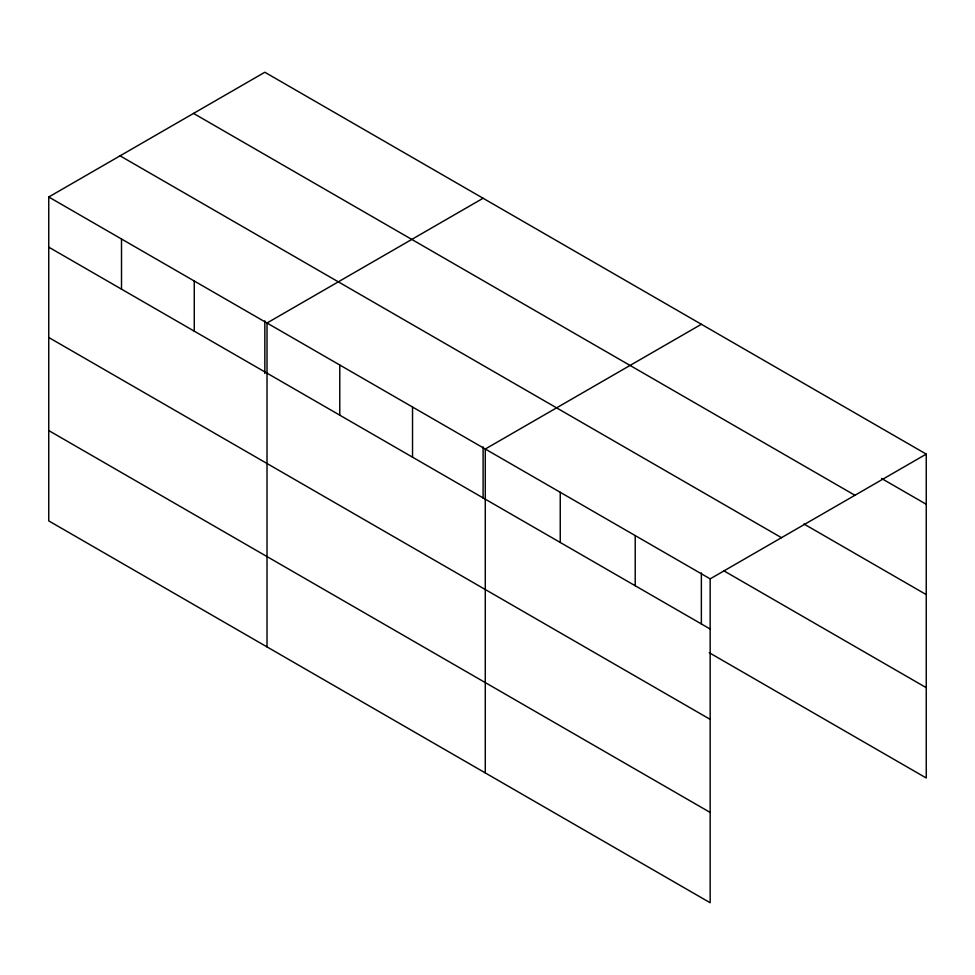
<?xml version="1.0" encoding="UTF-8"?>
<svg xmlns="http://www.w3.org/2000/svg" width="975" height="975" viewBox="0 0 975 975"><rect width="100%" height="100%" fill="white"/><g stroke="black" fill="none" stroke-linecap="round" stroke-linejoin="round"><path stroke-width="1.46" d="M709.264 652.726L926.25 778.001L926.25 454.106L264.834 72.248L48.75 196.999L48.75 520.894L710.166 902.753L710.166 578.857L48.75 196.999M483.1 198.254L267.016 323.005L267.016 646.912M701.366 324.273L485.282 449.024L485.282 772.919M710.166 578.857L926.25 454.106M881.534 478.457L926.25 504.27M193.525 113.405L854.941 495.276M803.948 523.989L926.25 594.604M120.059 155.829L781.475 537.688M723.73 570.741L926.25 687.668M48.75 247.15L710.166 629.021M48.75 337.484L710.166 719.355M48.75 430.56L710.166 812.431M701.366 572.898L701.366 624.085M635.213 535.58L635.213 585.743M560.247 492.302L560.247 542.466M483.1 446.879L483.1 498.067M412.535 407.026L412.535 457.178M339.775 365.016L339.775 415.179M264.834 320.86L264.834 373.559M194.257 281.007L194.257 331.171M121.509 238.997L121.509 289.161"/></g></svg>
